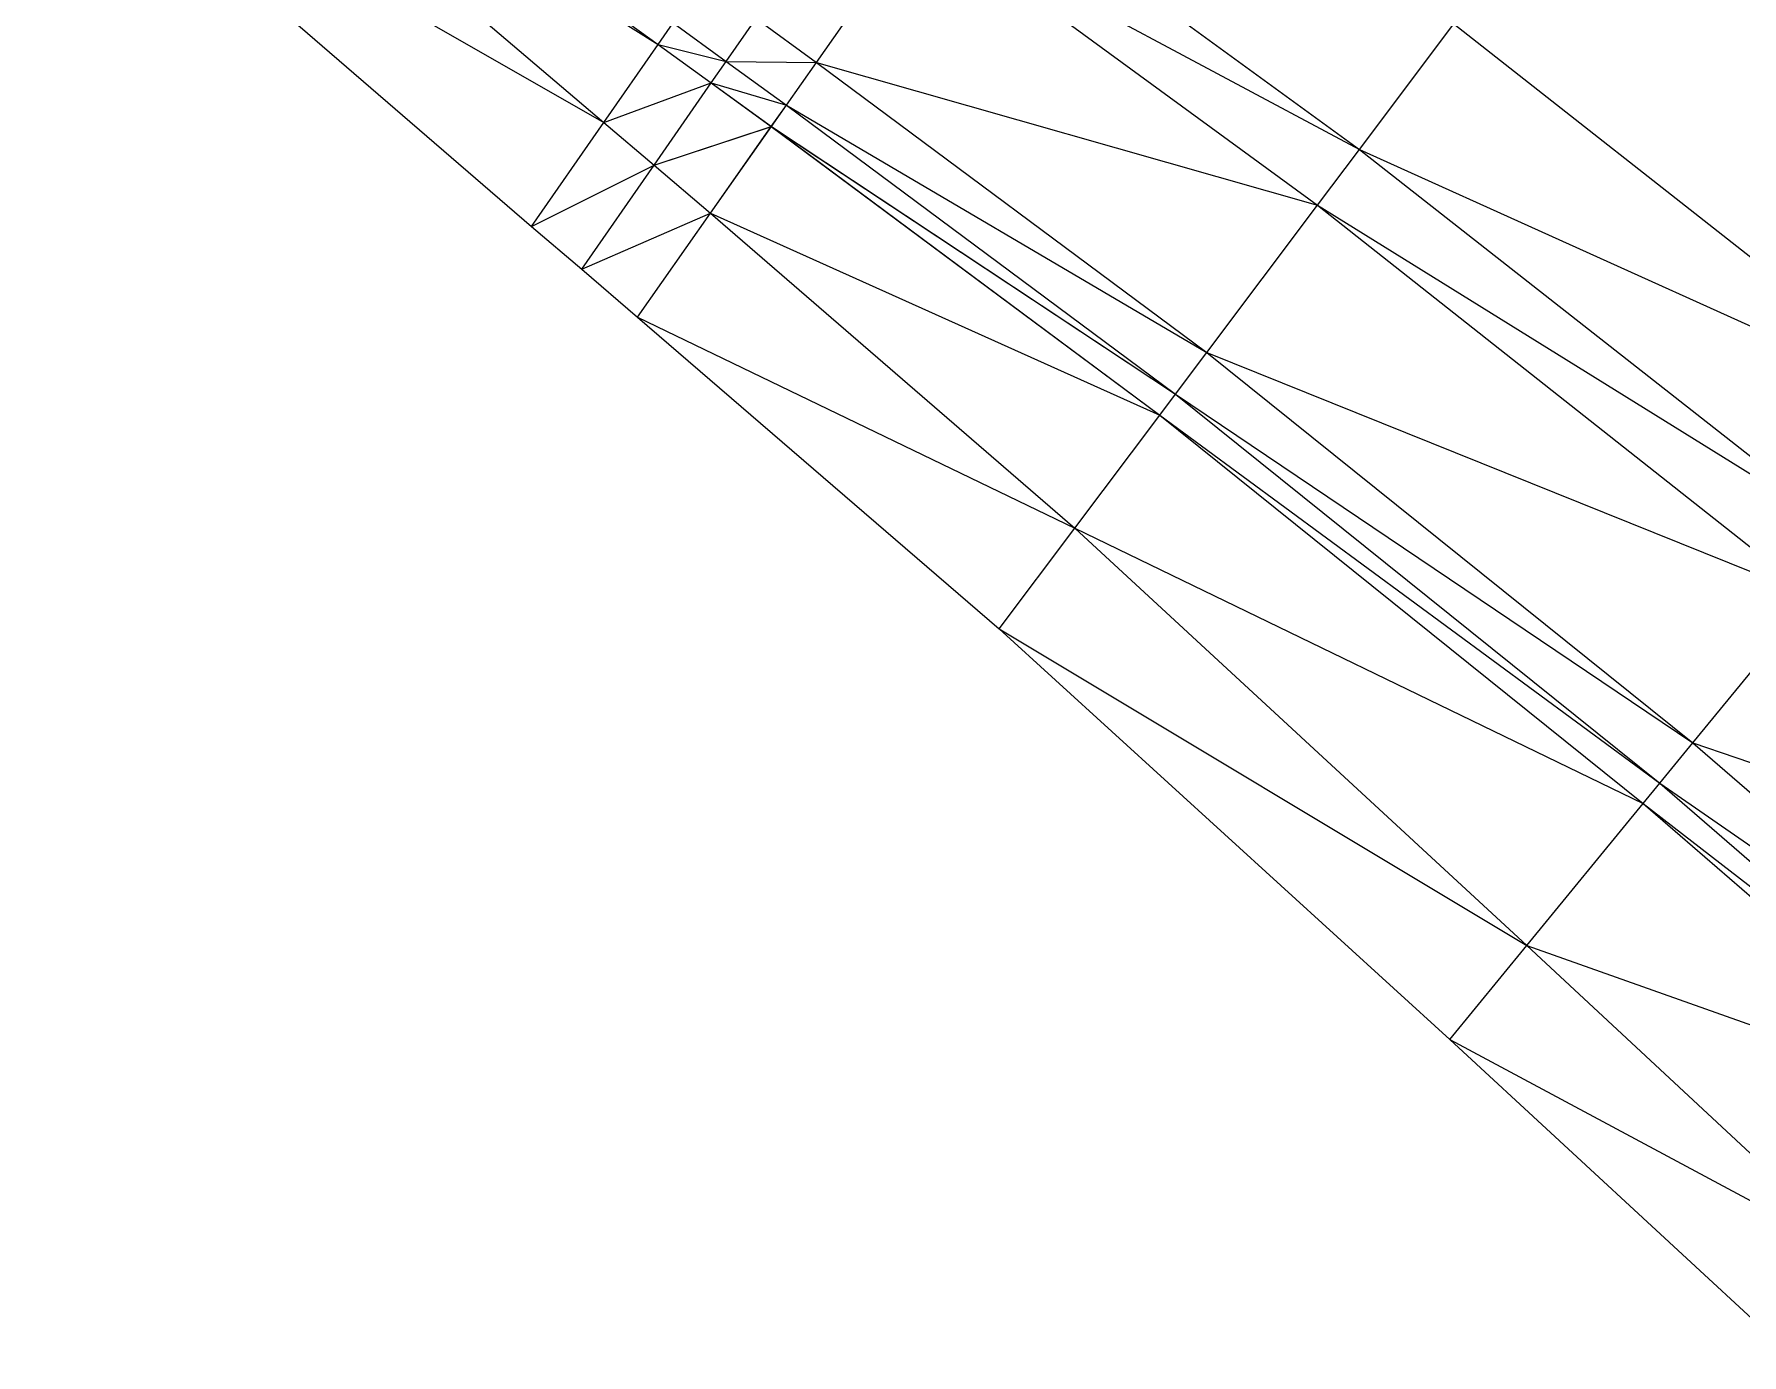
# Model space of a CAD drawing. Extents: x 2195426 to 2196998, y 328445 to 330532.
# Drawn here: x 2195788.3 to 2195853.6, y 329434.8 to 329485.3 of the extents above; entities that cross this region are included whole.
import ezdxf

# ---------------------------------------------------------------- set-up
doc = ezdxf.new("R2010")
doc.units = 0
doc.layers.add('LS-TIN-BOTTOM', color=1, linetype='CONTINUOUS')
doc.layers.add('LS-TIN-TOP', color=3, linetype='CONTINUOUS')

msp = doc.modelspace()

# ---------------------------------------------------------------- linework, layer by layer
at = {"layer": 'LS-TIN-BOTTOM'}
for p, q in [((2195791.9001, 329499.5677, 1191.2971), (2195812.173, 329484.9316, 1191.6508)), ((2195790.9678, 329498.2258, 1193.2579), (2195810.0996, 329481.9476, 1196.0112)), ((2195790.9678, 329498.2258, 1193.2579), (2195812.173, 329484.9316, 1191.6508)), ((2195788.3088, 329494.399, 1196.0539), (2195810.0996, 329481.9476, 1196.0112)), ((2195788.3088, 329494.399, 1196.0539), (2195807.331, 329477.9631, 1198.9224)), ((2195823.7, 329492.0369, 1194.2129), (2195838.9987, 329480.9178, 1194.6205)), ((2195818.2259, 329484.2418, 1192.3274), (2195822.1926, 329489.8904, 1193.6941)), ((2195822.1926, 329489.8904, 1193.6941), (2195837.3904, 329478.7789, 1194.0912)), ((2195822.1926, 329489.8904, 1193.6941), (2195838.9987, 329480.9178, 1194.6205)), ((2195812.173, 329484.9316, 1191.6508), (2195812.7436, 329485.7529, 1191.6508)), ((2195812.7436, 329485.7529, 1191.6508), (2195814.7759, 329484.2826, 1191.6858)), ((2195814.7759, 329484.2826, 1191.6858), (2195815.9171, 329485.925, 1192.2858)), ((2195815.9171, 329485.925, 1192.2858), (2195818.2259, 329484.2418, 1192.3274)), ((2195838.9987, 329480.9178, 1194.6205), (2195842.6046, 329485.7133, 1194.9306)), ((2195842.6046, 329485.7133, 1194.9306), (2195861.874, 329470.5854, 1195.4799)), ((2195810.0996, 329481.9476, 1196.0112), (2195812.173, 329484.9316, 1191.6508)), ((2195812.173, 329484.9316, 1191.6508), (2195814.2052, 329483.4613, 1191.6858)), ((2195812.173, 329484.9316, 1191.6508), (2195814.7759, 329484.2826, 1191.6858)), ((2195814.2052, 329483.4613, 1191.6858), (2195814.7759, 329484.2826, 1191.6858)), ((2195814.7759, 329484.2826, 1191.6858), (2195817.0765, 329482.6051, 1191.7274)), ((2195814.7759, 329484.2826, 1191.6858), (2195818.2259, 329484.2418, 1192.3274)), ((2195817.0765, 329482.6051, 1191.7274), (2195818.2259, 329484.2418, 1192.3274)), ((2195818.2259, 329484.2418, 1192.3274), (2195833.1582, 329473.1505, 1192.6969)), ((2195818.2259, 329484.2418, 1192.3274), (2195837.3904, 329478.7789, 1194.0912)), ((2195810.0996, 329481.9476, 1196.0112), (2195814.2052, 329483.4613, 1191.6858)), ((2195812.0202, 329480.3167, 1196.2809), (2195814.2052, 329483.4613, 1191.6858)), ((2195814.2052, 329483.4613, 1191.6858), (2195816.5017, 329481.7867, 1191.7274)), ((2195814.2052, 329483.4613, 1191.6858), (2195817.0765, 329482.6051, 1191.7274)), ((2195816.5017, 329481.7867, 1191.7274), (2195817.0765, 329482.6051, 1191.7274)), ((2195817.0765, 329482.6051, 1191.7274), (2195831.9562, 329471.552, 1192.0969)), ((2195817.0765, 329482.6051, 1191.7274), (2195833.1582, 329473.1505, 1192.6969)), ((2195807.331, 329477.9631, 1198.9224), (2195810.0996, 329481.9476, 1196.0112)), ((2195810.0996, 329481.9476, 1196.0112), (2195812.0202, 329480.3167, 1196.2809)), ((2195812.0202, 329480.3167, 1196.2809), (2195816.5017, 329481.7867, 1191.7274)), ((2195814.1752, 329478.4738, 1196.5854), (2195816.5017, 329481.7867, 1191.7274)), ((2195816.5017, 329481.7867, 1191.7274), (2195831.3552, 329470.7527, 1192.0969)), ((2195816.5017, 329481.7867, 1191.7274), (2195831.9562, 329471.552, 1192.0969)), ((2195837.3904, 329478.7789, 1194.0912), (2195838.9987, 329480.9178, 1194.6205)), ((2195838.9987, 329480.9178, 1194.6205), (2195858.0715, 329465.9442, 1195.1431)), ((2195838.9987, 329480.9178, 1194.6205), (2195861.874, 329470.5854, 1195.4799)), ((2195807.331, 329477.9631, 1198.9224), (2195812.0202, 329480.3167, 1196.2809)), ((2195809.2517, 329476.3322, 1199.1921), (2195812.0202, 329480.3167, 1196.2809)), ((2195812.0202, 329480.3167, 1196.2809), (2195814.1752, 329478.4738, 1196.5854)), ((2195833.1582, 329473.1505, 1192.6969), (2195837.3904, 329478.7789, 1194.0912)), ((2195837.3904, 329478.7789, 1194.0912), (2195856.3303, 329463.8191, 1194.5998)), ((2195837.3904, 329478.7789, 1194.0912), (2195858.0715, 329465.9442, 1195.1431)), ((2195809.2517, 329476.3322, 1199.1921), (2195814.1752, 329478.4738, 1196.5854)), ((2195811.3895, 329474.5071, 1199.4937), (2195814.1752, 329478.4738, 1196.5854)), ((2195814.1752, 329478.4738, 1196.5854), (2195828.113, 329466.4408, 1198.5707)), ((2195814.1752, 329478.4738, 1196.5854), (2195831.3552, 329470.7527, 1192.0969)), ((2195807.331, 329477.9631, 1198.9224), (2195809.2517, 329476.3322, 1199.1921)), ((2195809.2517, 329476.3322, 1199.1921), (2195811.3895, 329474.5071, 1199.4937)), ((2195811.3895, 329474.5071, 1199.4937), (2195825.2188, 329462.5919, 1201.4601)), ((2195811.3895, 329474.5071, 1199.4937), (2195828.113, 329466.4408, 1198.5707)), ((2195831.9562, 329471.552, 1192.0969), (2195833.1582, 329473.1505, 1192.6969)), ((2195833.1582, 329473.1505, 1192.6969), (2195851.7483, 329458.2266, 1193.1683)), ((2195833.1582, 329473.1505, 1192.6969), (2195856.3303, 329463.8191, 1194.5998)), ((2195831.3552, 329470.7527, 1192.0969), (2195831.9562, 329471.552, 1192.0969)), ((2195831.9562, 329471.552, 1192.0969), (2195850.4808, 329456.6795, 1192.5683)), ((2195831.9562, 329471.552, 1192.0969), (2195851.7483, 329458.2266, 1193.1683)), ((2195828.113, 329466.4408, 1198.5707), (2195831.3552, 329470.7527, 1192.0969)), ((2195831.3552, 329470.7527, 1192.0969), (2195849.8471, 329455.906, 1192.5683)), ((2195831.3552, 329470.7527, 1192.0969), (2195850.4808, 329456.6795, 1192.5683)), ((2195825.2188, 329462.5919, 1201.4601), (2195828.113, 329466.4408, 1198.5707)), ((2195828.113, 329466.4408, 1198.5707), (2195845.4001, 329450.4783, 1200.9885)), ((2195828.113, 329466.4408, 1198.5707), (2195849.8471, 329455.906, 1192.5683)), ((2195851.7483, 329458.2266, 1193.1683), (2195856.3303, 329463.8191, 1194.5998)), ((2195825.2188, 329462.5919, 1201.4601), (2195845.4001, 329450.4783, 1200.9885)), ((2195825.2188, 329462.5919, 1201.4601), (2195842.4531, 329446.8814, 1203.7785)), ((2195850.4808, 329456.6795, 1192.5683), (2195851.7483, 329458.2266, 1193.1683)), ((2195851.7483, 329458.2266, 1193.1683), (2195865.5169, 329446.3028, 1193.5268)), ((2195851.7483, 329458.2266, 1193.1683), (2195870.3735, 329451.8597, 1194.988)), ((2195849.8471, 329455.906, 1192.5683), (2195850.4808, 329456.6795, 1192.5683)), ((2195850.4808, 329456.6795, 1192.5683), (2195864.2007, 329444.7969, 1192.9268)), ((2195850.4808, 329456.6795, 1192.5683), (2195865.5169, 329446.3028, 1193.5268)), ((2195845.4001, 329450.4783, 1200.9885), (2195849.8471, 329455.906, 1192.5683)), ((2195849.8471, 329455.906, 1192.5683), (2195863.5427, 329444.0439, 1192.9268)), ((2195849.8471, 329455.906, 1192.5683), (2195864.2007, 329444.7969, 1192.9268)), ((2195842.4531, 329446.8814, 1203.7785), (2195845.4001, 329450.4783, 1200.9885)), ((2195845.4001, 329450.4783, 1200.9885), (2195858.5073, 329438.2825, 1202.1088)), ((2195845.4001, 329450.4783, 1200.9885), (2195863.5427, 329444.0439, 1192.9268)), ((2195842.4531, 329446.8814, 1203.7785), (2195855.4885, 329434.8284, 1204.8612)), ((2195842.4531, 329446.8814, 1203.7785), (2195858.5073, 329438.2825, 1202.1088))]:
    msp.add_line(p, q, dxfattribs=at)
at = {"layer": 'LS-TIN-TOP'}
for p, q in [((2195791.900133, 329499.567684, 1191.652642), (2195812.173015, 329484.931632, 1192.242098)), ((2195790.967762, 329498.225827, 1194.920604), (2195810.099598, 329481.947593, 1199.509435)), ((2195790.967762, 329498.225827, 1194.920604), (2195812.173015, 329484.931632, 1192.242098)), ((2195788.308756, 329494.399015, 1199.580519), (2195810.099598, 329481.947593, 1199.509435)), ((2195788.308756, 329494.399015, 1199.580519), (2195807.331039, 329477.963113, 1204.361342)), ((2195823.700019, 329492.036896, 1196.512263), (2195838.99869, 329480.917754, 1197.191556)), ((2195818.225858, 329484.241836, 1193.369782), (2195822.192616, 329489.890393, 1195.647503)), ((2195822.192616, 329489.890393, 1195.647503), (2195837.390415, 329478.778907, 1196.309441)), ((2195822.192616, 329489.890393, 1195.647503), (2195838.99869, 329480.917754, 1197.191556)), ((2195812.173015, 329484.931632, 1192.242098), (2195812.743628, 329485.752851, 1192.242098)), ((2195812.743628, 329485.752851, 1192.242098), (2195814.775859, 329484.282568, 1192.300397)), ((2195814.775859, 329484.282568, 1192.300397), (2195815.917085, 329485.925006, 1193.300397)), ((2195815.917085, 329485.925006, 1193.300397), (2195818.225858, 329484.241836, 1193.369782)), ((2195838.99869, 329480.917754, 1197.191556), (2195842.604627, 329485.713296, 1197.708436)), ((2195842.604627, 329485.713296, 1197.708436), (2195861.874045, 329470.585418, 1198.623873)), ((2195810.099598, 329481.947593, 1199.509435), (2195812.173015, 329484.931632, 1192.242098)), ((2195812.173015, 329484.931632, 1192.242098), (2195814.205247, 329483.461348, 1192.300397)), ((2195812.173015, 329484.931632, 1192.242098), (2195814.775859, 329484.282568, 1192.300397)), ((2195814.205247, 329483.461348, 1192.300397), (2195814.775859, 329484.282568, 1192.300397)), ((2195814.775859, 329484.282568, 1192.300397), (2195817.076452, 329482.605112, 1192.369782)), ((2195814.775859, 329484.282568, 1192.300397), (2195818.225858, 329484.241836, 1193.369782)), ((2195817.076452, 329482.605112, 1192.369782), (2195818.225858, 329484.241836, 1193.369782)), ((2195818.225858, 329484.241836, 1193.369782), (2195833.158211, 329473.150491, 1193.985589)), ((2195818.225858, 329484.241836, 1193.369782), (2195837.390415, 329478.778907, 1196.309441)), ((2195810.099598, 329481.947593, 1199.509435), (2195814.205247, 329483.461348, 1192.300397)), ((2195812.020211, 329480.316669, 1199.958958), (2195814.205247, 329483.461348, 1192.300397)), ((2195814.205247, 329483.461348, 1192.300397), (2195816.501749, 329481.78675, 1192.369782)), ((2195814.205247, 329483.461348, 1192.300397), (2195817.076452, 329482.605112, 1192.369782)), ((2195816.501749, 329481.78675, 1192.369782), (2195817.076452, 329482.605112, 1192.369782)), ((2195817.076452, 329482.605112, 1192.369782), (2195831.956232, 329471.551977, 1192.985589)), ((2195817.076452, 329482.605112, 1192.369782), (2195833.158211, 329473.150491, 1193.985589)), ((2195807.331039, 329477.963113, 1204.361342), (2195810.099598, 329481.947593, 1199.509435)), ((2195810.099598, 329481.947593, 1199.509435), (2195812.020211, 329480.316669, 1199.958958)), ((2195812.020211, 329480.316669, 1199.958958), (2195816.501749, 329481.78675, 1192.369782)), ((2195814.175172, 329478.473766, 1200.466403), (2195816.501749, 329481.78675, 1192.369782)), ((2195816.501749, 329481.78675, 1192.369782), (2195831.355242, 329470.75272, 1192.985589)), ((2195816.501749, 329481.78675, 1192.369782), (2195831.956232, 329471.551977, 1192.985589)), ((2195837.390415, 329478.778907, 1196.309441), (2195838.99869, 329480.917754, 1197.191556)), ((2195838.99869, 329480.917754, 1197.191556), (2195858.071482, 329465.944243, 1198.062496)), ((2195838.99869, 329480.917754, 1197.191556), (2195861.874045, 329470.585418, 1198.623873)), ((2195807.331039, 329477.963113, 1204.361342), (2195812.020211, 329480.316669, 1199.958958)), ((2195809.251652, 329476.332189, 1204.810865), (2195812.020211, 329480.316669, 1199.958958)), ((2195812.020211, 329480.316669, 1199.958958), (2195814.175172, 329478.473766, 1200.466403)), ((2195833.158211, 329473.150491, 1193.985589), (2195837.390415, 329478.778907, 1196.309441)), ((2195837.390415, 329478.778907, 1196.309441), (2195856.330298, 329463.81906, 1197.157085)), ((2195837.390415, 329478.778907, 1196.309441), (2195858.071482, 329465.944243, 1198.062496)), ((2195809.251652, 329476.332189, 1204.810865), (2195814.175172, 329478.473766, 1200.466403)), ((2195811.389508, 329474.507055, 1205.313539), (2195814.175172, 329478.473766, 1200.466403)), ((2195814.175172, 329478.473766, 1200.466403), (2195828.11299, 329466.440843, 1203.775303)), ((2195814.175172, 329478.473766, 1200.466403), (2195831.355242, 329470.75272, 1192.985589)), ((2195807.331039, 329477.963113, 1204.361342), (2195809.251652, 329476.332189, 1204.810865)), ((2195809.251652, 329476.332189, 1204.810865), (2195811.389508, 329474.507055, 1205.313539)), ((2195811.389508, 329474.507055, 1205.313539), (2195825.218819, 329462.59188, 1208.59098)), ((2195811.389508, 329474.507055, 1205.313539), (2195828.11299, 329466.440843, 1203.775303)), ((2195831.956232, 329471.551977, 1192.985589), (2195833.158211, 329473.150491, 1193.985589)), ((2195833.158211, 329473.150491, 1193.985589), (2195851.748338, 329458.226602, 1194.77128)), ((2195833.158211, 329473.150491, 1193.985589), (2195856.330298, 329463.81906, 1197.157085)), ((2195831.355242, 329470.75272, 1192.985589), (2195831.956232, 329471.551977, 1192.985589)), ((2195831.956232, 329471.551977, 1192.985589), (2195850.480817, 329456.679544, 1193.77128)), ((2195831.956232, 329471.551977, 1192.985589), (2195851.748338, 329458.226602, 1194.77128)), ((2195828.11299, 329466.440843, 1203.775303), (2195831.355242, 329470.75272, 1192.985589)), ((2195831.355242, 329470.75272, 1192.985589), (2195849.847056, 329455.906014, 1193.77128)), ((2195831.355242, 329470.75272, 1192.985589), (2195850.480817, 329456.679544, 1193.77128)), ((2195825.218819, 329462.59188, 1208.59098), (2195828.11299, 329466.440843, 1203.775303)), ((2195828.11299, 329466.440843, 1203.775303), (2195845.400053, 329450.478276, 1207.804981)), ((2195828.11299, 329466.440843, 1203.775303), (2195849.847056, 329455.906014, 1193.77128)), ((2195851.748338, 329458.226602, 1194.77128), (2195856.330298, 329463.81906, 1197.157085)), ((2195825.218819, 329462.59188, 1208.59098), (2195845.400053, 329450.478276, 1207.804981)), ((2195825.218819, 329462.59188, 1208.59098), (2195842.45312, 329446.88143, 1212.454896)), ((2195850.480817, 329456.679544, 1193.77128), (2195851.748338, 329458.226602, 1194.77128)), ((2195851.748338, 329458.226602, 1194.77128), (2195865.516874, 329446.302787, 1195.368658)), ((2195851.748338, 329458.226602, 1194.77128), (2195870.37354, 329451.859743, 1197.804088)), ((2195849.847056, 329455.906014, 1193.77128), (2195850.480817, 329456.679544, 1193.77128)), ((2195850.480817, 329456.679544, 1193.77128), (2195864.200735, 329444.796872, 1194.368658)), ((2195850.480817, 329456.679544, 1193.77128), (2195865.516874, 329446.302787, 1195.368658)), ((2195845.400053, 329450.478276, 1207.804981), (2195849.847056, 329455.906014, 1193.77128)), ((2195849.847056, 329455.906014, 1193.77128), (2195863.542666, 329444.043915, 1194.368658)), ((2195849.847056, 329455.906014, 1193.77128), (2195864.200735, 329444.796872, 1194.368658)), ((2195842.45312, 329446.88143, 1212.454896), (2195845.400053, 329450.478276, 1207.804981)), ((2195845.400053, 329450.478276, 1207.804981), (2195858.507291, 329438.28248, 1209.672139)), ((2195845.400053, 329450.478276, 1207.804981), (2195863.542666, 329444.043915, 1194.368658)), ((2195842.45312, 329446.88143, 1212.454896), (2195855.488523, 329434.828431, 1214.259449)), ((2195842.45312, 329446.88143, 1212.454896), (2195858.507291, 329438.28248, 1209.672139))]:
    msp.add_line(p, q, dxfattribs=at)

doc.saveas('drawing.dxf')
